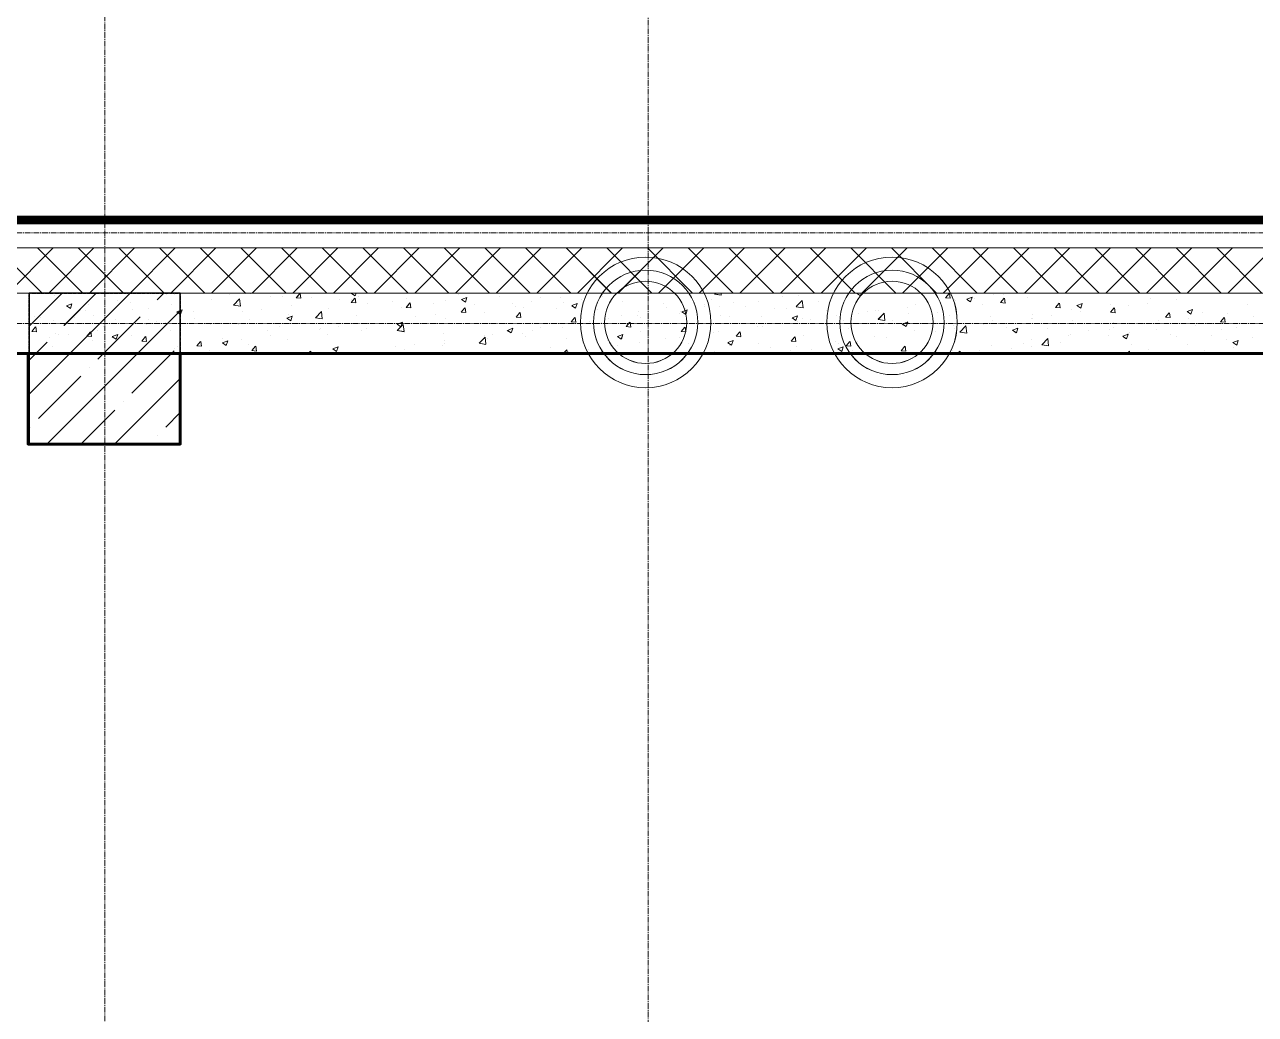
# Model space of a CAD drawing. Header units: millimetres. Extents: x 470010 to 1231400, y -134005 to 421770.
# Drawn here: x 690908 to 694985, y 4600 to 7879 of the extents above; entities that cross this region are included whole.
import ezdxf
from ezdxf.enums import TextEntityAlignment as Align

# ---------------------------------------------------------------- set-up
doc = ezdxf.new("R2010")
doc.units = ezdxf.units.MM
for name, pattern in [('CENTER2', [28.575, 19.05, -3.175, 3.175, -3.175]), ('DASHED', [19.05, 12.7, -6.35]), ('HIDDEN2', [4.7625, 3.175, -1.5875])]:
    doc.linetypes.add(name, pattern=pattern)
doc.layers.get('Defpoints').update_dxf_attribs({"color": 140})
for name, color, linetype, lineweight in [('0) шп потолок', 3, 'Continuous', 60), ('АР_Колонны', 70, 'Continuous', 30), ('АР_Стены ЖБ', 7, 'Continuous', 35), ('АР_Стены ПЕНОблок', 52, 'Continuous', 20), ('АР_Тонкая', 254, 'Continuous', 5), ('АР_Утеплитель', 31, 'Continuous', 0), ('АР_Штриховка', 8, 'Continuous', 0)]:
    doc.layers.add(name, color=color, linetype=linetype, lineweight=lineweight)
doc.layers.add('АР_Делит', color=120, linetype='Continuous', lineweight=0, plot=False)
doc.layers.add('РД_Оси_100', color=7, linetype='Continuous', lineweight=0, true_color=0x525252)
doc.styles.add('style1', font='ARIALN.TTF')

# ---------------------------------------------------------------- blocks, each defined once
blk = doc.blocks.new('СОШ_2200_АР_ОСИ_М100_28.05.24')
at = {"layer": 'АР_Делит', "color": 251, "linetype": 'DASHED', "true_color": 0x636466}
blk.add_lwpolyline([(-355, 13145), (-355, 100855), (37145, 100855), (37145, 129155), (72745, 129155), (72745, 135155), (114955, 135155), (114955, -355)], dxfattribs=at)
at = {"layer": 'РД_Оси_100', "color": 251, "linetype": 'CENTER2', "true_color": 0x636466}
blk.add_line((20100, -6155), (20100, 139938.679), dxfattribs=at)
for points in [[(18300, -6196.31), (18300, 139538.679), (18450, 139938.679)], [(119910, 100950), (119410, 100800), (-5454.958, 100800), (-5954.958, 100950)], [(119910, 100350), (119410, 100500), (-5454.958, 100500), (-5954.958, 100350)]]:
    blk.add_lwpolyline(points, dxfattribs=at)
blk = doc.blocks.new('A$C9108343f')
at = {"layer": '0) шп потолок'}
blk.add_lwpolyline([(13363.4, 97803.7), (13363.4, 107155.2), (31355, 107155.2), (31355, 97803.7)], dxfattribs=at)
blk.add_lwpolyline([(25200.9, 107155), (25705, 107155), (25705, 106855), (25200.9, 106855)], close=True, dxfattribs=at)
at = {"layer": 'АР_Делит', "color": 18, "true_color": 0x000000}
for centre, radius in [((27246.9, 107258.4), 216.3), ((28063, 107258.4), 216.3), ((27246.9, 107258.4), 173), ((28063, 107258.4), 173), ((27246.9, 107258.4), 136.2), ((28063, 107258.4), 136.2)]:
    blk.add_circle(centre, radius, dxfattribs=at)
at = {"layer": 'АР_Колонны', "color": 18, "linetype": 'HIDDEN2', "lineweight": 25, "true_color": 0x000000}
for p, q in [((25205, 107355), (25705, 107355)), ((25205, 106855), (25205, 107355)), ((25705, 107355), (25705, 106855)), ((25705, 106855), (25205, 106855))]:
    blk.add_line(p, q, dxfattribs=at)
at = {"layer": 'АР_Колонны', "color": 18, "linetype": 'Continuous', "lineweight": 15, "true_color": 0x000000}
for p, q in [((25705, 107355), (25205, 107355)), ((25205, 107355), (25205, 106855)), ((25705, 107355), (25205, 107355)), ((25205, 107355), (25205, 106855)), ((25705, 106855), (25705, 107355)), ((25705, 106855), (25705, 107355)), ((25205, 106855), (25705, 106855)), ((25205, 106855), (25705, 106855))]:
    blk.add_line(p, q, dxfattribs=at)
at = {"layer": 'АР_Стены ЖБ', "color": 18, "linetype": 'Continuous', "lineweight": 30, "true_color": 0x000000}
for p, q in [((25705, 107355), (25205, 107355)), ((25205, 107355), (25205, 106855)), ((25705, 106855), (25705, 107355)), ((25205, 106855), (25705, 106855))]:
    blk.add_line(p, q, dxfattribs=at)
at = {"layer": 'АР_Стены ПЕНОблок', "color": 18, "linetype": 'Continuous', "lineweight": 20, "true_color": 0x000000}
for p, q in [((31055, 107355), (11455, 107355)), ((11455, 107155), (31055, 107155))]:
    blk.add_line(p, q, dxfattribs=at)
at = {"layer": 'АР_Тонкая', "color": 18, "linetype": 'Continuous', "lineweight": 5, "true_color": 0x000000}
for p, q in [((31055, 107610), (11455, 107610)), ((31055, 107585), (11455, 107585)), ((11455, 107585), (31055, 107585)), ((11455, 107505), (31055, 107505))]:
    blk.add_line(p, q, dxfattribs=at)
at = {"layer": 'АР_Утеплитель', "color": 18, "linetype": 'Continuous', "lineweight": 0, "true_color": 0x000000}
for p, q in [((31055, 107505), (11455, 107505)), ((11455, 107355), (31055, 107355))]:
    blk.add_line(p, q, dxfattribs=at)
at = {"layer": 'АР_Штриховка', "color": 18, "linetype": 'Continuous', "lineweight": 0, "true_color": 0x000000}
for p, q in [((11455, 107609.8), (31055, 107609.8)), ((11455, 107608.8), (31055, 107608.8)), ((11455, 107607.8), (31055, 107607.8)), ((11455, 107606.8), (31055, 107606.8)), ((11455, 107605.8), (31055, 107605.8)), ((11455, 107604.8), (31055, 107604.8)), ((11455, 107603.8), (31055, 107603.8)), ((11455, 107602.8), (31055, 107602.8)), ((11455, 107601.8), (31055, 107601.8)), ((11455, 107600.8), (31055, 107600.8)), ((11455, 107599.8), (31055, 107599.8)), ((11455, 107598.8), (31055, 107598.8)), ((11455, 107597.8), (31055, 107597.8)), ((11455, 107596.8), (31055, 107596.8)), ((11455, 107595.8), (31055, 107595.8)), ((11455, 107594.8), (31055, 107594.8)), ((11455, 107593.8), (31055, 107593.8)), ((11455, 107592.8), (31055, 107592.8)), ((11455, 107591.8), (31055, 107591.8)), ((11455, 107590.8), (31055, 107590.8)), ((11455, 107589.8), (31055, 107589.8)), ((11455, 107588.8), (31055, 107588.8)), ((11455, 107587.8), (31055, 107587.8)), ((11455, 107586.8), (31055, 107586.8)), ((11455, 107585.8), (31055, 107585.8)), ((25247.4, 107355), (25097.4, 107505)), ((25134.7, 107355), (25284.7, 107505)), ((25382.1, 107355), (25232.1, 107505)), ((25269.4, 107355), (25419.4, 107505)), ((25516.8, 107355), (25366.8, 107505)), ((25404.1, 107355), (25554.1, 107505)), ((25651.5, 107355), (25501.5, 107505)), ((25538.8, 107355), (25688.8, 107505)), ((25786.2, 107355), (25636.2, 107505)), ((25673.5, 107355), (25823.5, 107505)), ((25920.9, 107355), (25770.9, 107505)), ((25808.3, 107355), (25958.3, 107505)), ((26055.6, 107355), (25905.6, 107505)), ((25943, 107355), (26093, 107505)), ((26190.3, 107355), (26040.3, 107505)), ((26077.7, 107355), (26227.7, 107505)), ((26325, 107355), (26175, 107505)), ((26212.4, 107355), (26362.4, 107505)), ((26459.7, 107355), (26309.7, 107505)), ((26347.1, 107355), (26497.1, 107505)), ((26594.4, 107355), (26444.4, 107505)), ((26481.8, 107355), (26631.8, 107505)), ((26729.1, 107355), (26579.1, 107505)), ((26616.5, 107355), (26766.5, 107505)), ((26863.8, 107355), (26713.8, 107505)), ((26751.2, 107355), (26901.2, 107505)), ((26998.5, 107355), (26848.5, 107505)), ((26885.9, 107355), (27035.9, 107505)), ((27133.2, 107355), (26983.2, 107505)), ((27020.6, 107355), (27170.6, 107505)), ((27267.9, 107355), (27117.9, 107505)), ((27155.3, 107355), (27305.3, 107505)), ((27402.6, 107355), (27252.6, 107505)), ((27290, 107355), (27440, 107505)), ((27537.3, 107355), (27387.3, 107505)), ((27424.7, 107355), (27574.7, 107505)), ((27672, 107355), (27522, 107505)), ((27559.4, 107355), (27709.4, 107505)), ((27806.7, 107355), (27656.7, 107505)), ((27694.1, 107355), (27844.1, 107505)), ((27941.4, 107355), (27791.4, 107505)), ((27828.8, 107355), (27978.8, 107505)), ((28076.1, 107355), (27926.1, 107505)), ((27963.5, 107355), (28113.5, 107505)), ((28210.8, 107355), (28060.8, 107505)), ((28098.2, 107355), (28248.2, 107505)), ((28345.5, 107355), (28195.5, 107505)), ((28232.9, 107355), (28382.9, 107505)), ((28480.2, 107355), (28330.2, 107505)), ((28367.6, 107355), (28517.6, 107505)), ((28615, 107355), (28465, 107505)), ((28502.3, 107355), (28652.3, 107505)), ((28749.7, 107355), (28599.7, 107505)), ((28637, 107355), (28787, 107505)), ((28884.4, 107355), (28734.4, 107505)), ((28771.7, 107355), (28921.7, 107505)), ((29019.1, 107355), (28869.1, 107505)), ((28906.4, 107355), (29056.4, 107505)), ((29153.8, 107355), (29003.8, 107505)), ((29041.1, 107355), (29191.1, 107505)), ((29288.5, 107355), (29138.5, 107505)), ((29175.8, 107355), (29325.8, 107505)), ((25626.1, 107355), (25633.5, 107353.9)), ((25633.5, 107354), (25633.4, 107355)), ((25659, 107351.3), (25659, 107351.3)), ((25687, 107350.1), (25687, 107350.1)), ((25867.2, 107351.2), (25867.2, 107351.2)), ((25917.7, 107355), (25922.6, 107354.6)), ((25922.9, 107354.6), (25922.8, 107355)), ((25938.5, 107353.2), (25938.5, 107353.2)), ((26089.6, 107340), (26101.9, 107354.6)), ((26105.1, 107338.7), (26102.1, 107354.6)), ((26272, 107354.5), (26284.6, 107346)), ((26272.1, 107354.7), (26272.8, 107355)), ((26284.7, 107346), (26287.7, 107355)), ((26627.2, 107350.9), (26627.2, 107350.9)), ((27474.7, 107352.7), (27477, 107355)), ((27474.8, 107352.5), (27497.4, 107349)), ((27497.4, 107349.2), (27496.7, 107355)), ((27763.5, 107354.2), (27763.5, 107354.2)), ((27945.7, 107355), (27958.2, 107346.6)), ((27958.2, 107346.6), (27961, 107355)), ((27969, 107354.1), (27969, 107354.1)), ((28066.2, 107355), (28073.6, 107354.4)), ((28073.9, 107354.4), (28073.8, 107355)), ((28240.6, 107339.8), (28252.8, 107354.3)), ((28256, 107338.5), (28253.1, 107354.4)), ((28398.3, 107350.4), (28398.3, 107350.4)), ((28433.3, 107351), (28433.3, 107351)), ((25288.6, 107347.6), (25288.6, 107347.6)), ((25328.5, 107313.3), (25341.2, 107304.8)), ((25328.6, 107313.5), (25346.4, 107320.3)), ((25338.8, 107309.1), (25338.8, 107309.1)), ((25341.2, 107304.8), (25346.3, 107320.1)), ((25402.4, 107317.5), (25402.4, 107317.5)), ((25498.6, 107330.2), (25498.6, 107330.2)), ((25538.8, 107324.7), (25538.8, 107324.7)), ((25676.2, 107316.2), (25676.2, 107316.2)), ((25808.1, 107335.3), (25808.1, 107335.3)), ((25881.9, 107315.4), (25901.7, 107336.1)), ((25882, 107315.3), (25904.6, 107311.8)), ((25895.9, 107319.8), (25895.9, 107319.8)), ((25904.6, 107311.9), (25901.8, 107336.1)), ((26002.8, 107345.4), (26002.8, 107345.4)), ((26044.1, 107345.2), (26044.1, 107345.2)), ((26072.2, 107314.3), (26072.2, 107314.3)), ((26089.6, 107340), (26104.8, 107338.6)), ((26138.4, 107339.7), (26138.4, 107339.7)), ((26232.6, 107335.4), (26232.6, 107335.4)), ((26271.8, 107324), (26284, 107338.6)), ((26271.8, 107324), (26287, 107322.7)), ((26274, 107334), (26274, 107334)), ((26287.3, 107322.7), (26284.3, 107338.7)), ((26296.2, 107343.8), (26296.2, 107343.8)), ((26326.1, 107321.8), (26326.1, 107321.8)), ((26409.6, 107328.2), (26409.6, 107328.2)), ((26454, 107308.1), (26466.2, 107322.7)), ((26454.4, 107338.1), (26454.4, 107338.1)), ((26469.4, 107306.8), (26466.5, 107322.7)), ((26545.2, 107322.5), (26545.2, 107322.5)), ((26585.5, 107332.6), (26585.5, 107332.6)), ((26637, 107334.2), (26649.7, 107325.7)), ((26637.1, 107334.4), (26654.9, 107341.2)), ((26649.7, 107325.7), (26654.8, 107341)), ((26680.8, 107316.8), (26680.8, 107316.8)), ((26762.8, 107345.2), (26762.8, 107345.2)), ((26806.1, 107319.5), (26806.1, 107319.5)), ((26816.4, 107311.1), (26816.4, 107311.1)), ((26869.7, 107327.9), (26869.7, 107327.9)), ((26898.4, 107339.4), (26898.4, 107339.4)), ((26965.9, 107340.6), (26965.9, 107340.6)), ((26973.8, 107325.8), (26973.8, 107325.8)), ((27002.1, 107313.8), (27014.7, 107305.3)), ((27002.2, 107314), (27019.9, 107320.9)), ((27014.7, 107305.3), (27019.9, 107320.7)), ((27034, 107333.7), (27034, 107333.7)), ((27104.2, 107343.6), (27104.2, 107343.6)), ((27169.6, 107328), (27169.6, 107328)), ((27305.2, 107322.3), (27305.2, 107322.3)), ((27440.8, 107316.5), (27440.8, 107316.5)), ((27443.3, 107312), (27443.3, 107312)), ((27463.8, 107333.6), (27463.8, 107333.6)), ((27491.8, 107312.3), (27491.8, 107312.3)), ((27539.5, 107324.7), (27539.5, 107324.7)), ((27576.3, 107310.8), (27576.3, 107310.8)), ((27620.1, 107328.5), (27620.1, 107328.5)), ((27699.9, 107345.8), (27699.9, 107345.8)), ((27745.8, 107310.6), (27765.6, 107331.2)), ((27745.9, 107310.5), (27768.5, 107307)), ((27752, 107347.6), (27752, 107347.6)), ((27768.5, 107307.1), (27765.7, 107331.2)), ((27820.9, 107328.7), (27820.9, 107328.7)), ((28113.1, 107308.8), (28113.1, 107308.8)), ((28139.6, 107316.2), (28139.6, 107316.2)), ((28240.6, 107339.7), (28255.8, 107338.4)), ((28270, 107334.1), (28270, 107334.1)), ((28273.5, 107329.9), (28273.5, 107329.9)), ((28310.6, 107334.7), (28323.2, 107326.2)), ((28310.7, 107334.9), (28328.5, 107341.8)), ((28323.2, 107326.2), (28328.4, 107341.6)), ((28337.1, 107338.3), (28337.1, 107338.3)), ((28362.3, 107316.1), (28362.3, 107316.1)), ((28422.8, 107323.8), (28435, 107338.4)), ((28422.8, 107323.8), (28438, 107322.5)), ((28438.2, 107322.5), (28435.3, 107338.4)), ((28510.4, 107341.5), (28510.4, 107341.5)), ((28605, 107307.9), (28617.2, 107322.5)), ((28620.4, 107306.6), (28617.5, 107322.5)), ((28675.6, 107314.4), (28688.2, 107305.9)), ((28675.7, 107314.6), (28693.5, 107321.4)), ((28688.3, 107305.9), (28693.4, 107321.2)), ((28785.8, 107319), (28785.8, 107319)), ((28847.1, 107314.1), (28847.1, 107314.1)), ((28910.7, 107322.4), (28910.7, 107322.4)), ((28917.7, 107338), (28917.7, 107338)), ((29006.9, 107335.1), (29006.9, 107335.1)), ((29240.6, 107317.1), (29240.6, 107317.1)), ((25220.8, 107279.1), (25220.8, 107279.1)), ((25242.6, 107273.9), (25242.6, 107273.9)), ((25356.4, 107273.3), (25356.4, 107273.3)), ((25390.7, 107299.3), (25390.7, 107299.3)), ((25417.5, 107282.1), (25417.5, 107282.1)), ((25547.9, 107300), (25547.9, 107300)), ((25599.7, 107268.9), (25599.7, 107268.9)), ((25693.6, 107293.1), (25711.4, 107300)), ((25693.6, 107293), (25706.2, 107284.4)), ((25706.2, 107284.4), (25711.4, 107299.8)), ((25747.8, 107294.4), (25747.8, 107294.4)), ((25752, 107272.1), (25752, 107272.1)), ((25912.4, 107293.2), (25912.4, 107293.2)), ((25935.4, 107268.6), (25935.4, 107268.6)), ((25976, 107301.6), (25976, 107301.6)), ((26058.6, 107272.6), (26071.2, 107264.1)), ((26058.7, 107272.8), (26076.5, 107279.6)), ((26063.7, 107284.9), (26063.7, 107284.9)), ((26071.2, 107264.1), (26076.4, 107279.4)), ((26153, 107273.4), (26172.8, 107294)), ((26153.1, 107273.3), (26175.7, 107269.8)), ((26175.7, 107269.9), (26172.9, 107294)), ((26195.6, 107303.9), (26195.6, 107303.9)), ((26289.2, 107281.8), (26289.2, 107281.8)), ((26437.3, 107307.2), (26437.3, 107307.2)), ((26454, 107308.1), (26469.2, 107306.8)), ((26485.9, 107277.4), (26485.9, 107277.4)), ((26549.5, 107285.7), (26549.5, 107285.7)), ((26583.2, 107272.6), (26583.2, 107272.6)), ((26636.2, 107292.1), (26648.4, 107306.7)), ((26636.2, 107292.1), (26651.4, 107290.8)), ((26645.7, 107298.4), (26645.7, 107298.4)), ((26651.6, 107290.9), (26648.7, 107306.8)), ((26713.6, 107290.4), (26713.6, 107290.4)), ((26818.4, 107276.2), (26830.6, 107290.8)), ((26818.4, 107276.2), (26833.5, 107274.9)), ((26833.8, 107274.9), (26830.9, 107290.8)), ((26841.9, 107306.7), (26841.9, 107306.7)), ((26951.9, 107305.3), (26951.9, 107305.3)), ((27000.5, 107260.3), (27012.8, 107274.9)), ((27016, 107259), (27013.1, 107274.9)), ((27087.5, 107299.6), (27087.5, 107299.6)), ((27123.1, 107269.9), (27123.1, 107269.9)), ((27167.5, 107282.8), (27167.5, 107282.8)), ((27219.3, 107282.5), (27219.3, 107282.5)), ((27223.1, 107293.9), (27223.1, 107293.9)), ((27229.4, 107275.3), (27229.4, 107275.3)), ((27315.6, 107308.2), (27315.6, 107308.2)), ((27358.7, 107288.1), (27358.7, 107288.1)), ((27361.4, 107294.4), (27361.4, 107294.4)), ((27367.1, 107293.5), (27379.7, 107285)), ((27367.2, 107293.7), (27385, 107300.5)), ((27379.7, 107303.7), (27379.7, 107303.7)), ((27379.8, 107285), (27384.9, 107300.3)), ((27494.3, 107282.4), (27494.3, 107282.4)), ((27524.6, 107277.8), (27524.6, 107277.8)), ((27629.9, 107276.7), (27629.9, 107276.7)), ((27672.7, 107303.3), (27672.7, 107303.3)), ((27711.9, 107305.1), (27711.9, 107305.1)), ((27732.1, 107273.2), (27744.8, 107264.6)), ((27732.2, 107273.3), (27750, 107280.2)), ((27744.8, 107264.6), (27749.9, 107280)), ((27765.5, 107271), (27765.5, 107271)), ((27847.5, 107299.3), (27847.5, 107299.3)), ((27879.3, 107280.9), (27879.3, 107280.9)), ((27953.3, 107287.8), (27953.3, 107287.8)), ((27983.1, 107293.6), (27983.1, 107293.6)), ((28007.6, 107297.2), (28007.6, 107297.2)), ((28016.9, 107296.2), (28016.9, 107296.2)), ((28016.9, 107268.6), (28036.7, 107289.2)), ((28017, 107268.4), (28039.5, 107264.9)), ((28039.6, 107265.1), (28036.8, 107289.2)), ((28118.7, 107287.9), (28118.7, 107287.9)), ((28214.1, 107290.7), (28214.1, 107290.7)), ((28254.3, 107282.2), (28254.3, 107282.2)), ((28389.9, 107276.4), (28389.9, 107276.4)), ((28525.5, 107270.7), (28525.5, 107270.7)), ((28526.9, 107271.9), (28526.9, 107271.9)), ((28527.1, 107284.8), (28527.1, 107284.8)), ((28590.5, 107280.3), (28590.5, 107280.3)), ((28605, 107307.9), (28620.1, 107306.5)), ((28657.5, 107302.7), (28657.5, 107302.7)), ((28686.7, 107293), (28686.7, 107293)), ((28787.1, 107291.9), (28799.4, 107306.5)), ((28787.1, 107291.9), (28802.3, 107290.6)), ((28802.6, 107290.6), (28799.7, 107306.6)), ((28969.3, 107276), (28981.6, 107290.6)), ((28969.3, 107276), (28984.5, 107274.7)), ((28984.8, 107274.7), (28981.8, 107290.6)), ((29040.6, 107294.1), (29053.3, 107285.5)), ((29040.7, 107294.2), (29058.5, 107301.1)), ((29045.1, 107271.4), (29045.1, 107271.4)), ((29053.3, 107285.5), (29058.4, 107300.9)), ((29092.4, 107291.7), (29092.4, 107291.7)), ((29151.5, 107260.1), (29163.8, 107274.6)), ((29167, 107258.8), (29164, 107274.7)), ((29173.4, 107287.6), (29173.4, 107287.6)), ((29260.2, 107277.1), (29260.2, 107277.1)), ((25213.9, 107228.6), (25226.2, 107243.2)), ((25213.9, 107228.6), (25229.1, 107227.3)), ((25229.4, 107227.3), (25226.5, 107243.2)), ((25285.5, 107263.1), (25285.5, 107263.1)), ((25396.1, 107212.7), (25408.4, 107227.3)), ((25411.6, 107211.4), (25408.6, 107227.3)), ((25431.8, 107230), (25431.8, 107230)), ((25451.6, 107243.5), (25451.6, 107243.5)), ((25491.9, 107267.6), (25491.9, 107267.6)), ((25592.2, 107251.1), (25592.2, 107251.1)), ((25627.5, 107261.9), (25627.5, 107261.9)), ((25655.8, 107259.5), (25655.8, 107259.5)), ((25673.1, 107231.7), (25673.1, 107231.7)), ((25763.1, 107256.2), (25763.1, 107256.2)), ((25805, 107250.7), (25805, 107250.7)), ((25898.7, 107250.4), (25898.7, 107250.4)), ((25992.9, 107230.9), (25992.9, 107230.9)), ((26034.3, 107244.7), (26034.3, 107244.7)), ((26141.1, 107256.3), (26141.1, 107256.3)), ((26165.8, 107235.2), (26165.8, 107235.2)), ((26169.9, 107239), (26169.9, 107239)), ((26229.3, 107243.6), (26229.3, 107243.6)), ((26305.5, 107233.2), (26305.5, 107233.2)), ((26323, 107237.3), (26323, 107237.3)), ((26325.5, 107256.3), (26325.5, 107256.3)), ((26423.6, 107252.3), (26436.3, 107243.7)), ((26423.7, 107252.4), (26441.5, 107259.3)), ((26424.1, 107231.4), (26443.9, 107252)), ((26424.2, 107231.2), (26446.8, 107227.7)), ((26436.3, 107243.7), (26441.4, 107259.1)), ((26441.1, 107227.5), (26441.1, 107227.5)), ((26446.8, 107227.9), (26444, 107252)), ((26451.3, 107253.5), (26451.3, 107253.5)), ((26788.7, 107232.1), (26806.5, 107238.9)), ((26788.7, 107231.9), (26801.3, 107223.4)), ((26801.3, 107223.4), (26806.5, 107238.7)), ((26802.9, 107227.7), (26802.9, 107227.7)), ((26871.2, 107231.9), (26871.2, 107231.9)), ((26899.1, 107240.4), (26899.1, 107240.4)), ((26970.7, 107241.2), (26970.7, 107241.2)), ((27000.5, 107260.3), (27015.7, 107258.9)), ((27019.4, 107257.3), (27019.4, 107257.3)), ((27059.5, 107261.5), (27059.5, 107261.5)), ((27101.2, 107259.1), (27101.2, 107259.1)), ((27182.7, 107244.3), (27195, 107258.9)), ((27182.7, 107244.3), (27197.9, 107243)), ((27198.2, 107243), (27195.2, 107259)), ((27228.4, 107227), (27228.4, 107227)), ((27364.9, 107228.4), (27377.2, 107243)), ((27364.9, 107228.4), (27380.1, 107227.1)), ((27376.5, 107252.4), (27376.5, 107252.4)), ((27380.4, 107227.1), (27377.4, 107243)), ((27488.7, 107227.7), (27488.7, 107227.7)), ((27547.1, 107212.5), (27559.3, 107227)), ((27562.6, 107211.2), (27559.6, 107227.1)), ((27617, 107244), (27617, 107244)), ((27633.1, 107245.6), (27633.1, 107245.6)), ((27696.7, 107254), (27696.7, 107254)), ((27748.9, 107263), (27748.9, 107263)), ((27792.9, 107266.7), (27792.9, 107266.7)), ((27901.1, 107265.2), (27901.1, 107265.2)), ((27917.9, 107239.8), (27917.9, 107239.8)), ((28036.7, 107259.5), (28036.7, 107259.5)), ((28066, 107265.2), (28066, 107265.2)), ((28097.2, 107252.8), (28109.8, 107244.3)), ((28097.3, 107253), (28115, 107259.8)), ((28109.8, 107244.3), (28115, 107259.6)), ((28136.5, 107231.7), (28136.5, 107231.7)), ((28172.3, 107253.8), (28172.3, 107253.8)), ((28206.7, 107229.8), (28206.7, 107229.8)), ((28266.9, 107249.5), (28266.9, 107249.5)), ((28270.3, 107238.1), (28270.3, 107238.1)), ((28288, 107226.5), (28307.8, 107247.1)), ((28307.8, 107248), (28307.8, 107248)), ((28310.6, 107223), (28307.8, 107247.2)), ((28366.5, 107250.8), (28366.5, 107250.8)), ((28395.2, 107265.8), (28395.2, 107265.8)), ((28443.4, 107242.3), (28443.4, 107242.3)), ((28462.2, 107232.5), (28474.8, 107224)), ((28462.3, 107232.7), (28480.1, 107239.5)), ((28474.9, 107223.9), (28480, 107239.3)), ((28579, 107236.6), (28579, 107236.6)), ((28661.1, 107265), (28661.1, 107265)), ((28714.6, 107230.9), (28714.6, 107230.9)), ((28782.7, 107234.4), (28782.7, 107234.4)), ((28796.2, 107240.8), (28796.2, 107240.8)), ((28796.7, 107259.2), (28796.7, 107259.2)), ((28914.6, 107253.5), (28914.6, 107253.5)), ((28932.2, 107253.5), (28932.2, 107253.5)), ((28940, 107234.9), (28940, 107234.9)), ((28944.3, 107266.2), (28944.3, 107266.2)), ((29067.8, 107247.8), (29067.8, 107247.8)), ((29100.5, 107256), (29100.5, 107256)), ((29151.5, 107260), (29166.7, 107258.7)), ((29153.3, 107235.9), (29153.3, 107235.9)), ((29164, 107264.4), (29164, 107264.4)), ((29203.4, 107242.1), (29203.4, 107242.1)), ((25272, 107208.9), (25272, 107208.9)), ((25303.4, 107218.1), (25303.4, 107218.1)), ((25335.6, 107217.3), (25335.6, 107217.3)), ((25396.1, 107212.7), (25411.3, 107211.3)), ((25414.4, 107197.5), (25414.4, 107197.5)), ((25480.2, 107211.2), (25498, 107218)), ((25480.2, 107211), (25492.8, 107202.5)), ((25492.8, 107202.5), (25498, 107217.9)), ((25544.8, 107215.4), (25544.8, 107215.4)), ((25578.3, 107196.7), (25590.6, 107211.3)), ((25578.3, 107196.7), (25593.5, 107195.4)), ((25593.8, 107195.4), (25590.8, 107211.4)), ((25760.5, 107180.8), (25772.7, 107195.4)), ((25776, 107179.5), (25773, 107195.4)), ((25844.8, 107205.5), (25844.8, 107205.5)), ((25845.2, 107190.7), (25857.8, 107182.2)), ((25845.3, 107190.9), (25863, 107197.7)), ((25845.6, 107193.1), (25845.6, 107193.1)), ((25857.8, 107182.2), (25863, 107197.5)), ((25909.1, 107201.4), (25909.1, 107201.4)), ((26005.3, 107214.1), (26005.3, 107214.1)), ((26060.6, 107200.3), (26060.6, 107200.3)), ((26192.6, 107219.4), (26192.6, 107219.4)), ((26576.7, 107221.8), (26576.7, 107221.8)), ((26578.9, 107198.2), (26578.9, 107198.2)), ((26580.1, 107188), (26580.1, 107188)), ((26695.2, 107189.3), (26715, 107209.9)), ((26695.2, 107189.2), (26717.8, 107185.7)), ((26710.5, 107205.9), (26710.5, 107205.9)), ((26712.3, 107216.1), (26712.3, 107216.1)), ((26717.9, 107185.8), (26715, 107209.9)), ((26723.1, 107206.5), (26723.1, 107206.5)), ((26739.3, 107219.4), (26739.3, 107219.4)), ((26838.8, 107222.2), (26838.8, 107222.2)), ((26847.9, 107210.3), (26847.9, 107210.3)), ((26983.4, 107204.6), (26983.4, 107204.6)), ((27080.2, 107201.6), (27080.2, 107201.6)), ((27119, 107198.9), (27119, 107198.9)), ((27153.7, 107211.6), (27166.3, 107203.1)), ((27153.8, 107211.8), (27171.6, 107218.6)), ((27166.3, 107203.1), (27171.5, 107218.4)), ((27226.4, 107190.8), (27226.4, 107190.8)), ((27254.6, 107193.1), (27254.6, 107193.1)), ((27312.9, 107203.5), (27312.9, 107203.5)), ((27358.3, 107209.8), (27358.3, 107209.8)), ((27376.5, 107211.9), (27376.5, 107211.9)), ((27390.2, 107187.4), (27390.2, 107187.4)), ((27472.7, 107224.5), (27472.7, 107224.5)), ((27518.7, 107191.2), (27531.4, 107182.7)), ((27518.8, 107191.4), (27536.6, 107198.2)), ((27531.4, 107182.7), (27536.5, 107198.1)), ((27547.1, 107212.4), (27562.3, 107211.1)), ((27621.6, 107189), (27621.6, 107189)), ((27729.3, 107196.5), (27741.5, 107211.1)), ((27729.3, 107196.5), (27744.5, 107195.2)), ((27744.7, 107195.2), (27741.8, 107211.1)), ((27769.8, 107214.4), (27769.8, 107214.4)), ((27876.2, 107196.3), (27876.2, 107196.3)), ((27886.5, 107187.6), (27886.5, 107187.6)), ((27911.5, 107180.6), (27923.7, 107195.2)), ((27926.9, 107179.3), (27924, 107195.2)), ((27950.1, 107196), (27950.1, 107196)), ((28004.5, 107212.6), (28004.5, 107212.6)), ((28046.3, 107208.6), (28046.3, 107208.6)), ((28288, 107226.4), (28310.6, 107222.9)), ((28499.9, 107190), (28499.9, 107190)), ((28524, 107200.3), (28524, 107200.3)), ((28559.1, 107184.5), (28578.8, 107205.1)), ((28581.7, 107181), (28578.9, 107205.1)), ((28619.8, 107192.8), (28619.8, 107192.8)), ((28648, 107215.4), (28648, 107215.4)), ((28654.4, 107218.2), (28654.4, 107218.2)), ((28780.3, 107213.9), (28780.3, 107213.9)), ((28827.2, 107212.1), (28839.9, 107203.6)), ((28827.3, 107212.3), (28845.1, 107219.1)), ((28839.9, 107203.6), (28845, 107219)), ((28843.8, 107222.3), (28843.8, 107222.3)), ((28850.2, 107225.1), (28850.2, 107225.1)), ((28985.8, 107219.4), (28985.8, 107219.4)), ((29005.2, 107210.5), (29005.2, 107210.5)), ((29042, 107186.8), (29042, 107186.8)), ((29121.4, 107213.7), (29121.4, 107213.7)), ((29170.3, 107203.1), (29170.3, 107203.1)), ((29192.3, 107192), (29210.1, 107198.8)), ((29192.3, 107191.8), (29204.9, 107183.3)), ((29204.9, 107183.3), (29210.1, 107198.6)), ((29257, 107207.9), (29257, 107207.9)), ((25282.5, 107178.5), (25282.5, 107178.5)), ((25588.9, 107159.3), (25588.9, 107159.3)), ((25685.1, 107171.9), (25685.1, 107171.9)), ((25696.7, 107180.1), (25696.7, 107180.1)), ((25760.5, 107180.8), (25775.7, 107179.5)), ((25801.9, 107166.2), (25801.9, 107166.2)), ((25932.3, 107184.1), (25932.3, 107184.1)), ((25942.7, 107164.8), (25954.9, 107179.4)), ((25942.7, 107164.8), (25957.9, 107163.5)), ((25958.1, 107163.6), (25955.2, 107179.5)), ((26130, 107155), (26137.1, 107163.5)), ((26139, 107155), (26137.4, 107163.5)), ((26210.2, 107170.3), (26222.8, 107161.8)), ((26210.3, 107170.5), (26228.1, 107177.4)), ((26222.9, 107161.8), (26228, 107177.2)), ((26258.7, 107156.1), (26258.7, 107156.1)), ((26419.1, 107177.2), (26419.1, 107177.2)), ((26426.8, 107155.6), (26426.8, 107155.6)), ((26448.2, 107169), (26448.2, 107169)), ((26482.7, 107185.6), (26482.7, 107185.6)), ((26575, 107181.1), (26575, 107181.1)), ((26587.9, 107155), (26593.1, 107157)), ((26592.4, 107155), (26593, 107156.8)), ((26932.1, 107176.1), (26932.1, 107176.1)), ((26967.7, 107156.6), (26967.7, 107156.6)), ((26973.7, 107155), (26986, 107167.9)), ((26987.6, 107155), (26986.1, 107167.9)), ((26992.7, 107161.3), (26992.7, 107161.3)), ((27056.3, 107169.7), (27056.3, 107169.7)), ((27098.1, 107174.5), (27098.1, 107174.5)), ((27152.5, 107182.4), (27152.5, 107182.4)), ((27473.5, 107163.5), (27473.5, 107163.5)), ((27525.8, 107181.7), (27525.8, 107181.7)), ((27613.9, 107159.4), (27613.9, 107159.4)), ((27661.4, 107176), (27661.4, 107176)), ((27726.1, 107166.5), (27726.1, 107166.5)), ((27745.8, 107178.5), (27745.8, 107178.5)), ((27797, 107170.2), (27797, 107170.2)), ((27883.8, 107171.1), (27901.6, 107177.9)), ((27883.8, 107170.9), (27896.4, 107162.4)), ((27896.4, 107162.4), (27901.6, 107177.7)), ((27911.5, 107180.6), (27926.6, 107179.2)), ((27932.6, 107164.5), (27932.6, 107164.5)), ((28068.2, 107158.8), (28068.2, 107158.8)), ((28093.6, 107164.6), (28108.8, 107163.3)), ((28093.6, 107164.6), (28105.9, 107179.2)), ((28109.1, 107163.3), (28106.2, 107179.3)), ((28260, 107155), (28266.6, 107157.6)), ((28263.8, 107165), (28263.8, 107165)), ((28265.8, 107155), (28266.6, 107157.4)), ((28281.1, 107155), (28288.1, 107163.3)), ((28289.9, 107155), (28288.4, 107163.3)), ((28351.8, 107164.5), (28351.8, 107164.5)), ((28392.1, 107181.2), (28392.1, 107181.2)), ((28460.1, 107171.7), (28460.1, 107171.7)), ((28523.6, 107180.1), (28523.6, 107180.1)), ((28559.1, 107184.4), (28581.7, 107180.9)), ((28708.9, 107159.6), (28708.9, 107159.6)), ((28842.2, 107155), (28849.9, 107163.1)), ((28850.9, 107155), (28850, 107163.1)), ((28857, 107185), (28857, 107185)), ((28911.6, 107168.9), (28911.6, 107168.9)), ((29033.6, 107155.9), (29033.6, 107155.9)), ((29097.2, 107164.2), (29097.2, 107164.2)), ((29193.4, 107176.9), (29193.4, 107176.9))]:
    blk.add_line(p, q, dxfattribs=at)
at = {"layer": 'АР_Штриховка', "color": 18, "linetype": 'Continuous', "lineweight": 5, "true_color": 0x000000}
for p, q in [((25205, 107245.6), (25314.3, 107355)), ((25205, 107021.1), (25538.8, 107355)), ((25320.1, 107248.5), (25426.6, 107355)), ((25628.8, 107332.7), (25651.1, 107355)), ((25263.4, 106855), (25705, 107296.6)), ((25432.4, 107136.3), (25572.7, 107276.6)), ((25600.8, 107304.7), (25600.8, 107304.7)), ((25205, 107133.4), (25264, 107192.4)), ((25292.1, 107220.5), (25292.1, 107220.5)), ((25544.6, 107024), (25685, 107164.4)), ((25404.3, 107108.2), (25404.3, 107108.2)), ((25235.9, 106939.8), (25376.3, 107080.2)), ((25487.9, 106855), (25705, 107072.1)), ((25516.6, 106996), (25516.6, 106996)), ((25375.6, 106855), (25488.5, 106967.9)), ((25656.9, 106911.8), (25705, 106959.8)), ((25207.9, 106911.8), (25207.9, 106911.8)), ((25628.8, 106883.7), (25628.8, 106883.7)), ((25600.1, 106855), (25600.8, 106855.7))]:
    blk.add_line(p, q, dxfattribs=at)
at = {"layer": 'РД_Оси_100'}
blk.add_blockref('СОШ_2200_АР_ОСИ_М100_28.05.24', (7155, 6755), dxfattribs=at)
at = {"layer": 'Defpoints', "color": 18, "true_color": 0x000000, "style": 'style1'}
for p in [(143949.3, 316089.1), (143975, 281639.5), (143890.4, 273244.7), (143840, 264276.8), (143967.8, 254892.4), (12252, 104178.1), (12382.6, 96023.1)]:
    blk.add_attdef('АР-ПОМЕЩЕНИЕ:НАИМЕНОВАНИЕ', text='', height=100, dxfattribs=at).set_placement(p, align=Align.MIDDLE)
at = {"layer": 'Defpoints', "color": 18, "true_color": 0x000000, "style": 'style1', "flags": 8}
for p in [(143951.3, 279099.1), (143848.3, 269251.1), (143875.3, 260094.2), (144049.7, 250824.7), (163419.3, 238153.4), (155897.5, 237966), (183037.2, 237966), (143342.9, 237876.2)]:
    blk.add_attdef('АР-ПОМЕЩЕНИЕ:НАИМЕНОВАНИЕ', text='', height=100, dxfattribs=at).set_placement(p, align=Align.MIDDLE)

msp = doc.modelspace()

# ---------------------------------------------------------------- hatches: boundary and pattern name
at = {"layer": '0) шп потолок'}
h = msp.add_hatch(dxfattribs=at)
h.set_pattern_fill('ANSI31', color=3, scale=333)
h.paths.add_polyline_path([(714593.57, 6788.758), (712723.57, 6788.758), (712723.57, 6488.758), (712473.57, 6488.758), (712473.57, 3788.758), (712473.57, 2938.758), (712723.57, 2938.758), (712723.57, 2438.758), (712473.57, 2438.758), (712473.57, -2461.242), (712723.57, -2461.242), (712723.57, -2961.242), (714593.57, -2961.242)])
h.paths.add_polyline_path([(712753.57, 6599.212, -1), (712999.455, 6599.212, -1)], flags=16)
h.paths.add_polyline_path([(718363.57, -3011.242), (718273.57, -3011.242), (714593.57, -3011.242), (712723.57, -2961.242), (712723.57, -2989.526), (711945.1, -2989.526), (711323.57, -2961.242), (710019.577, -2961.242), (708193.571, -2961.242), (706723.57, -2961.242), (706223.57, -2961.242), (706223.57, -2811.242), (704923.57, -2811.242), (704883.7, -2811.242), (704523.57, -2811.242), (702823.57, -2811.242), (701473.57, -2811.242), (697285.158, -2811.242), (697273.57, -2822.83), (697273.57, -3061.242), (696773.57, -3061.242), (696773.57, -2811.242), (696273.57, -2811.242), (694673.57, -2811.242), (692773.57, -2811.242), (692773.57, -3211.242), (692773.57, -4811.242), (692773.57, -6211.242), (693537.728, -6211.242), (695721.755, -6211.242), (696873.57, -6211.242), (697073.57, -6211.242), (697073.57, -5011.242), (700673.57, -5011.242), (702713.57, -5011.242), (704009.577, -5011.242), (706223.57, -5011.242), (706723.573, -5011.242), (708123.57, -5011.242), (709453.57, -5011.242), (709683.57, -5011.242), (710983.57, -5011.242), (712223.57, -5011.242), (712773.57, -5011.242), (714142.501, -5011.242), (718363.57, -5011.242), (718363.57, -4711.242)])
h.paths.add_polyline_path([(717877.889, -3302.242), (717877.889, -3085.57), (718297.563, -3085.57), (718297.563, -3302.242)], flags=16)
h.paths.add_polyline_path([(717876.889, -4728.57), (718296.563, -4728.57), (718296.563, -4945.242), (717876.889, -4945.242)], flags=16)

# ---------------------------------------------------------------- linework, layer by layer
msp.add_lwpolyline([(679082.014, -2562.566), (679082.014, 6788.994), (697073.57, 6788.994), (697073.57, -2562.566)], dxfattribs=at)
msp.add_lwpolyline([(690919.508, 6788.758), (691423.57, 6788.758), (691423.57, 6488.758), (690919.508, 6488.758)], close=True, dxfattribs=at)
at = {"layer": 'АР_Делит', "color": 18, "true_color": 0x000000}
for centre, radius in [((692965.49, 6892.145), 216.336), ((693781.65, 6892.145), 216.336), ((692965.49, 6892.145), 173.036), ((693781.65, 6892.145), 173.036), ((692965.49, 6892.145), 136.212), ((693781.65, 6892.145), 136.212)]:
    msp.add_circle(centre, radius, dxfattribs=at)
at = {"layer": 'АР_Колонны', "color": 18, "linetype": 'HIDDEN2', "lineweight": 25, "true_color": 0x000000}
for p, q in [((690923.57, 6988.758), (691423.57, 6988.758)), ((690923.57, 6488.758), (690923.57, 6988.758)), ((691423.57, 6988.758), (691423.57, 6488.758)), ((691423.57, 6488.758), (690923.57, 6488.758))]:
    msp.add_line(p, q, dxfattribs=at)
at = {"layer": 'АР_Колонны', "color": 18, "linetype": 'Continuous', "lineweight": 15, "true_color": 0x000000}
for p, q in [((691423.57, 6988.758), (690923.57, 6988.758)), ((690923.57, 6988.758), (690923.57, 6488.758)), ((691423.57, 6988.758), (690923.57, 6988.758)), ((690923.57, 6988.758), (690923.57, 6488.758)), ((691423.57, 6488.758), (691423.57, 6988.758)), ((691423.57, 6488.758), (691423.57, 6988.758)), ((690923.57, 6488.758), (691423.57, 6488.758)), ((690923.57, 6488.758), (691423.57, 6488.758))]:
    msp.add_line(p, q, dxfattribs=at)
at = {"layer": 'АР_Стены ЖБ', "color": 18, "linetype": 'Continuous', "lineweight": 30, "true_color": 0x000000}
for p, q in [((691423.57, 6988.758), (690923.57, 6988.758)), ((690923.57, 6988.758), (690923.57, 6488.758)), ((691423.57, 6488.758), (691423.57, 6988.758)), ((690923.57, 6488.758), (691423.57, 6488.758))]:
    msp.add_line(p, q, dxfattribs=at)
at = {"layer": 'АР_Стены ПЕНОблок', "color": 18, "linetype": 'Continuous', "lineweight": 20, "true_color": 0x000000}
for p, q in [((696773.57, 6988.758), (677173.57, 6988.758)), ((677173.57, 6788.758), (696773.57, 6788.758))]:
    msp.add_line(p, q, dxfattribs=at)
at = {"layer": 'АР_Тонкая', "color": 18, "linetype": 'Continuous', "lineweight": 5, "true_color": 0x000000}
for p, q in [((696773.57, 7243.758), (677173.57, 7243.758)), ((696773.57, 7218.758), (677173.57, 7218.758)), ((677173.57, 7218.758), (696773.57, 7218.758)), ((677173.57, 7138.758), (696773.57, 7138.758))]:
    msp.add_line(p, q, dxfattribs=at)
at = {"layer": 'АР_Утеплитель', "color": 18, "linetype": 'Continuous', "lineweight": 0, "true_color": 0x000000}
for p, q in [((696773.57, 7138.758), (677173.57, 7138.758)), ((677173.57, 6988.758), (696773.57, 6988.758))]:
    msp.add_line(p, q, dxfattribs=at)
at = {"layer": 'АР_Штриховка', "color": 18, "linetype": 'Continuous', "lineweight": 0, "true_color": 0x000000}
for p, q in [((677173.57, 7243.508), (696773.57, 7243.508)), ((677173.57, 7242.508), (696773.57, 7242.508)), ((677173.57, 7241.508), (696773.57, 7241.508)), ((677173.57, 7240.508), (696773.57, 7240.508)), ((677173.57, 7239.508), (696773.57, 7239.508)), ((677173.57, 7238.508), (696773.57, 7238.508)), ((677173.57, 7237.508), (696773.57, 7237.508)), ((677173.57, 7236.508), (696773.57, 7236.508)), ((677173.57, 7235.508), (696773.57, 7235.508)), ((677173.57, 7234.508), (696773.57, 7234.508)), ((677173.57, 7233.508), (696773.57, 7233.508)), ((677173.57, 7232.508), (696773.57, 7232.508)), ((677173.57, 7231.508), (696773.57, 7231.508)), ((677173.57, 7230.508), (696773.57, 7230.508)), ((677173.57, 7229.508), (696773.57, 7229.508)), ((677173.57, 7228.508), (696773.57, 7228.508)), ((677173.57, 7227.508), (696773.57, 7227.508)), ((677173.57, 7226.508), (696773.57, 7226.508)), ((677173.57, 7225.508), (696773.57, 7225.508)), ((677173.57, 7224.508), (696773.57, 7224.508)), ((677173.57, 7223.508), (696773.57, 7223.508)), ((677173.57, 7222.508), (696773.57, 7222.508)), ((677173.57, 7221.508), (696773.57, 7221.508)), ((677173.57, 7220.508), (696773.57, 7220.508)), ((677173.57, 7219.508), (696773.57, 7219.508)), ((690965.969, 6988.758), (690815.969, 7138.758)), ((690853.345, 6988.758), (691003.345, 7138.758)), ((691100.673, 6988.758), (690950.673, 7138.758)), ((690988.049, 6988.758), (691138.049, 7138.758)), ((691235.377, 6988.758), (691085.377, 7138.758)), ((691122.752, 6988.758), (691272.752, 7138.758)), ((691370.081, 6988.758), (691220.081, 7138.758)), ((691257.456, 6988.758), (691407.456, 7138.758)), ((691504.785, 6988.758), (691354.785, 7138.758)), ((691392.16, 6988.758), (691542.16, 7138.758)), ((691639.489, 6988.758), (691489.489, 7138.758)), ((691526.864, 6988.758), (691676.864, 7138.758)), ((691774.192, 6988.758), (691624.192, 7138.758)), ((691661.568, 6988.758), (691811.568, 7138.758)), ((691908.896, 6988.758), (691758.896, 7138.758)), ((691796.272, 6988.758), (691946.272, 7138.758)), ((692043.6, 6988.758), (691893.6, 7138.758)), ((691930.975, 6988.758), (692080.975, 7138.758)), ((692178.304, 6988.758), (692028.304, 7138.758)), ((692065.679, 6988.758), (692215.679, 7138.758)), ((692313.008, 6988.758), (692163.008, 7138.758)), ((692200.383, 6988.758), (692350.383, 7138.758)), ((692447.712, 6988.758), (692297.712, 7138.758)), ((692335.087, 6988.758), (692485.087, 7138.758)), ((692582.416, 6988.758), (692432.416, 7138.758)), ((692469.791, 6988.758), (692619.791, 7138.758)), ((692717.119, 6988.758), (692567.119, 7138.758)), ((692604.495, 6988.758), (692754.495, 7138.758)), ((692851.823, 6988.758), (692701.823, 7138.758)), ((692739.198, 6988.758), (692889.198, 7138.758)), ((692986.527, 6988.758), (692836.527, 7138.758)), ((692873.902, 6988.758), (693023.902, 7138.758)), ((693121.231, 6988.758), (692971.231, 7138.758)), ((693008.606, 6988.758), (693158.606, 7138.758)), ((693255.935, 6988.758), (693105.935, 7138.758)), ((693143.31, 6988.758), (693293.31, 7138.758)), ((693390.639, 6988.758), (693240.639, 7138.758)), ((693278.014, 6988.758), (693428.014, 7138.758)), ((693525.342, 6988.758), (693375.342, 7138.758)), ((693412.718, 6988.758), (693562.718, 7138.758)), ((693660.046, 6988.758), (693510.046, 7138.758)), ((693547.421, 6988.758), (693697.421, 7138.758)), ((693794.75, 6988.758), (693644.75, 7138.758)), ((693682.125, 6988.758), (693832.125, 7138.758)), ((693929.454, 6988.758), (693779.454, 7138.758)), ((693816.829, 6988.758), (693966.829, 7138.758)), ((694064.158, 6988.758), (693914.158, 7138.758)), ((693951.533, 6988.758), (694101.533, 7138.758)), ((694198.862, 6988.758), (694048.862, 7138.758)), ((694086.237, 6988.758), (694236.237, 7138.758)), ((694333.565, 6988.758), (694183.565, 7138.758)), ((694220.941, 6988.758), (694370.941, 7138.758)), ((694468.269, 6988.758), (694318.269, 7138.758)), ((694355.645, 6988.758), (694505.645, 7138.758)), ((694602.973, 6988.758), (694452.973, 7138.758)), ((694490.348, 6988.758), (694640.348, 7138.758)), ((694737.677, 6988.758), (694587.677, 7138.758)), ((694625.052, 6988.758), (694775.052, 7138.758)), ((694872.381, 6988.758), (694722.381, 7138.758)), ((694759.756, 6988.758), (694909.756, 7138.758)), ((695007.085, 6988.758), (694857.085, 7138.758)), ((694894.46, 6988.758), (695044.46, 7138.758)), ((691344.753, 6988.758), (691352.127, 6987.614)), ((691352.148, 6987.749), (691352.03, 6988.758)), ((691636.293, 6988.758), (691641.228, 6988.326)), ((691641.506, 6988.377), (691641.436, 6988.758)), ((691808.231, 6973.721), (691820.476, 6988.314)), ((691808.231, 6973.715), (691823.413, 6972.387)), ((691823.69, 6972.438), (691820.753, 6988.359)), ((691990.416, 6957.782), (692002.661, 6972.375)), ((691990.626, 6988.29), (692003.261, 6979.768)), ((691990.709, 6988.472), (691991.453, 6988.758)), ((692005.874, 6956.499), (692002.938, 6972.42)), ((692003.278, 6979.762), (692006.296, 6988.758)), ((692355.74, 6968.13), (692373.524, 6974.957)), ((692368.308, 6959.42), (692373.459, 6974.769)), ((693193.356, 6986.416), (693195.603, 6988.758)), ((693193.414, 6986.292), (693216.004, 6982.788)), ((693216.025, 6982.921), (693215.346, 6988.758)), ((693664.292, 6988.758), (693676.8, 6980.321)), ((693676.817, 6980.315), (693679.65, 6988.758)), ((693784.839, 6988.758), (693792.201, 6988.114)), ((693792.473, 6988.164), (693792.363, 6988.758)), ((693959.203, 6973.503), (693974.385, 6972.175)), ((693959.204, 6973.509), (693971.449, 6988.102)), ((693974.657, 6972.225), (693971.72, 6988.146)), ((694029.28, 6968.684), (694047.064, 6975.511)), ((694041.848, 6959.973), (694046.998, 6975.322)), ((694141.389, 6957.57), (694153.634, 6972.163)), ((694156.841, 6956.285), (694153.904, 6972.207)), ((691047.148, 6947.052), (691059.782, 6938.53)), ((691047.23, 6947.234), (691065.015, 6954.061)), ((691059.8, 6938.524), (691064.95, 6953.873)), ((691412.261, 6926.892), (691430.046, 6933.719)), ((691424.83, 6918.182), (691429.981, 6933.531)), ((691600.556, 6949.201), (691620.34, 6969.82)), ((691600.616, 6949.076), (691623.205, 6945.572)), ((691623.226, 6945.707), (691620.42, 6969.829)), ((691990.415, 6957.776), (692005.598, 6956.448)), ((692172.6, 6941.837), (692187.782, 6940.509)), ((692172.601, 6941.843), (692184.846, 6956.436)), ((692188.059, 6940.56), (692185.122, 6956.481)), ((692354.785, 6925.904), (692367.03, 6940.497)), ((692355.657, 6967.947), (692368.291, 6959.425)), ((692370.243, 6924.62), (692367.306, 6940.542)), ((692720.688, 6947.605), (692733.322, 6939.083)), ((692720.77, 6947.788), (692738.555, 6954.615)), ((692733.339, 6939.077), (692738.489, 6954.426)), ((693085.801, 6927.445), (693103.586, 6934.272)), ((693098.37, 6918.735), (693103.52, 6934.084)), ((693464.435, 6944.373), (693484.219, 6964.992)), ((693464.493, 6944.25), (693487.083, 6940.746)), ((693487.104, 6940.879), (693484.297, 6965.001)), ((694029.196, 6968.5), (694041.831, 6959.978)), ((694141.388, 6957.564), (694156.57, 6956.236)), ((694323.573, 6941.63), (694335.818, 6956.224)), ((694323.573, 6941.625), (694338.755, 6940.297)), ((694339.025, 6940.346), (694336.088, 6956.268)), ((694394.227, 6948.158), (694406.862, 6939.636)), ((694394.31, 6948.341), (694412.095, 6955.168)), ((694406.879, 6939.63), (694412.029, 6954.979)), ((694505.758, 6925.691), (694518.003, 6940.285)), ((694521.209, 6924.407), (694518.272, 6940.328)), ((694759.341, 6927.999), (694777.126, 6934.826)), ((694771.91, 6919.288), (694777.06, 6934.637)), ((691412.179, 6926.709), (691424.813, 6918.187)), ((691777.21, 6906.367), (691789.844, 6897.845)), ((691777.292, 6906.549), (691795.077, 6913.376)), ((691789.861, 6897.839), (691795.011, 6913.188)), ((691871.635, 6907.159), (691891.419, 6927.778)), ((691871.694, 6907.034), (691894.284, 6903.53)), ((691894.305, 6903.665), (691891.499, 6927.787)), ((692142.323, 6886.207), (692160.108, 6893.034)), ((692154.892, 6877.497), (692160.042, 6892.846)), ((692354.785, 6925.898), (692369.967, 6924.57)), ((692536.97, 6909.964), (692549.215, 6924.558)), ((692536.97, 6909.959), (692552.152, 6908.631)), ((692552.427, 6908.681), (692549.49, 6924.603)), ((692719.154, 6894.02), (692734.336, 6892.692)), ((692719.155, 6894.025), (692731.4, 6908.619)), ((692734.611, 6892.742), (692731.674, 6908.663)), ((692901.339, 6878.086), (692913.584, 6892.679)), ((692916.795, 6876.803), (692913.858, 6892.724)), ((693085.718, 6927.263), (693098.353, 6918.74)), ((693450.749, 6906.92), (693463.384, 6898.398)), ((693450.832, 6907.103), (693468.617, 6913.93)), ((693463.401, 6898.392), (693468.551, 6913.741)), ((693735.514, 6902.331), (693755.298, 6922.95)), ((693735.572, 6902.208), (693758.162, 6898.704)), ((693758.182, 6898.837), (693755.376, 6922.959)), ((693815.863, 6886.761), (693833.648, 6893.588)), ((693828.432, 6878.05), (693833.582, 6893.399)), ((694505.757, 6925.686), (694520.939, 6924.357)), ((694687.942, 6909.747), (694703.124, 6908.418)), ((694687.943, 6909.752), (694700.188, 6924.345)), ((694703.393, 6908.468), (694700.456, 6924.389)), ((694759.258, 6927.816), (694771.893, 6919.293)), ((694870.127, 6893.813), (694882.372, 6908.406)), ((694870.127, 6893.808), (694885.309, 6892.479)), ((694885.577, 6892.529), (694882.64, 6908.45)), ((690932.551, 6862.359), (690944.796, 6876.953)), ((690932.551, 6862.354), (690947.733, 6861.026)), ((690948.013, 6861.077), (690945.076, 6876.998)), ((691114.736, 6846.42), (691126.981, 6861.013)), ((691130.197, 6845.138), (691127.26, 6861.059)), ((691198.845, 6844.969), (691216.63, 6851.796)), ((691211.414, 6836.259), (691216.564, 6851.608)), ((692142.24, 6886.025), (692154.875, 6877.503)), ((692142.715, 6865.116), (692162.498, 6885.735)), ((692142.773, 6864.992), (692165.363, 6861.488)), ((692165.384, 6861.622), (692162.578, 6885.745)), ((692507.271, 6865.682), (692519.906, 6857.16)), ((692507.354, 6865.865), (692525.139, 6872.692)), ((692519.923, 6857.154), (692525.073, 6872.503)), ((692872.385, 6845.522), (692890.17, 6852.349)), ((692884.954, 6836.812), (692890.104, 6852.161)), ((692901.339, 6878.081), (692916.521, 6876.752)), ((693083.524, 6862.147), (693095.769, 6876.74)), ((693083.524, 6862.142), (693098.706, 6860.813)), ((693098.979, 6860.864), (693096.042, 6876.785)), ((693265.709, 6846.208), (693277.954, 6860.801)), ((693281.163, 6844.924), (693278.226, 6860.846)), ((693815.78, 6886.578), (693828.415, 6878.056)), ((694006.593, 6860.289), (694026.377, 6880.907)), ((694006.651, 6860.166), (694029.241, 6856.662)), ((694029.261, 6856.794), (694026.455, 6880.917)), ((694180.811, 6866.235), (694193.445, 6857.713)), ((694180.894, 6866.419), (694198.679, 6873.245)), ((694193.462, 6857.708), (694198.613, 6873.057)), ((694545.925, 6846.076), (694563.71, 6852.903)), ((694558.493, 6837.365), (694563.643, 6852.714)), ((691114.736, 6846.415), (691129.918, 6845.087)), ((691198.762, 6844.787), (691211.397, 6836.265)), ((691296.92, 6830.476), (691312.102, 6829.147)), ((691296.921, 6830.481), (691309.166, 6845.074)), ((691312.381, 6829.199), (691309.444, 6845.12)), ((691479.105, 6814.542), (691491.351, 6829.135)), ((691479.105, 6814.537), (691494.287, 6813.208)), ((691494.565, 6813.259), (691491.628, 6829.181)), ((691563.793, 6824.444), (691576.428, 6815.922)), ((691563.876, 6824.626), (691581.66, 6831.453)), ((691576.445, 6815.917), (691581.595, 6831.266)), ((691661.29, 6798.603), (691673.535, 6813.196)), ((691676.749, 6797.32), (691673.812, 6813.242)), ((691928.907, 6804.284), (691946.691, 6811.111)), ((691941.476, 6795.574), (691946.626, 6810.923)), ((692413.794, 6823.074), (692433.577, 6843.693)), ((692413.852, 6822.95), (692436.442, 6819.446)), ((692436.463, 6819.58), (692433.657, 6843.702)), ((692872.302, 6845.34), (692884.937, 6836.818)), ((693237.333, 6824.997), (693249.967, 6816.475)), ((693237.416, 6825.18), (693255.2, 6832.007)), ((693249.984, 6816.47), (693255.135, 6831.819)), ((693265.708, 6846.203), (693280.89, 6844.874)), ((693447.893, 6830.269), (693460.138, 6844.862)), ((693447.893, 6830.263), (693463.075, 6828.935)), ((693463.347, 6828.985), (693460.41, 6844.907)), ((693602.447, 6804.838), (693620.231, 6811.665)), ((693615.015, 6796.127), (693620.165, 6811.476)), ((693630.078, 6814.33), (693642.323, 6828.923)), ((693630.078, 6814.324), (693645.26, 6812.996)), ((693645.531, 6813.046), (693642.595, 6828.967)), ((693812.263, 6798.391), (693824.508, 6812.984)), ((693827.716, 6797.107), (693824.779, 6813.028)), ((694277.672, 6818.246), (694297.456, 6838.865)), ((694277.73, 6818.124), (694300.32, 6814.62)), ((694300.34, 6814.752), (694297.534, 6838.874)), ((694545.842, 6845.893), (694558.476, 6837.371)), ((694910.872, 6825.55), (694923.507, 6817.028)), ((694910.956, 6825.734), (694928.74, 6832.561)), ((694923.524, 6817.023), (694928.674, 6832.372)), ((691661.29, 6798.597), (691676.472, 6797.269)), ((691848.588, 6788.758), (691855.72, 6797.257)), ((691857.572, 6788.758), (691855.996, 6797.302)), ((691928.824, 6804.102), (691941.459, 6795.58)), ((692306.484, 6788.758), (692311.722, 6790.769)), ((692311.045, 6788.758), (692311.657, 6790.581)), ((692692.286, 6788.758), (692704.656, 6801.651)), ((692706.236, 6788.758), (692704.735, 6801.66)), ((693602.364, 6804.655), (693614.998, 6796.133)), ((693812.262, 6798.385), (693827.444, 6797.057)), ((693978.581, 6788.758), (693985.262, 6791.323)), ((693984.399, 6788.758), (693985.196, 6791.134)), ((693999.739, 6788.758), (694006.692, 6797.045)), ((694008.5, 6788.758), (694006.963, 6797.089)), ((694560.796, 6788.758), (694568.535, 6796.823)), ((694569.552, 6788.758), (694568.613, 6796.832))]:
    msp.add_line(p, q, dxfattribs=at)
at = {"layer": 'АР_Штриховка', "color": 18, "linetype": 'Continuous', "lineweight": 5, "true_color": 0x000000}
for p, q in [((690923.57, 6879.378), (691032.95, 6988.758)), ((690923.57, 6654.872), (691257.456, 6988.758)), ((691038.748, 6882.303), (691145.203, 6988.758)), ((691347.445, 6966.493), (691369.709, 6988.758)), ((690981.963, 6488.758), (691423.57, 6930.365)), ((691151.001, 6770.05), (691291.318, 6910.366)), ((690923.57, 6767.125), (690982.622, 6826.177)), ((691263.255, 6657.797), (691403.571, 6798.113)), ((690954.558, 6573.607), (691094.875, 6713.923)), ((691206.469, 6488.758), (691423.57, 6705.859)), ((691094.216, 6488.758), (691207.128, 6601.67)), ((691375.508, 6545.544), (691423.57, 6593.606)), ((691318.722, 6488.758), (691319.381, 6489.417))]:
    msp.add_line(p, q, dxfattribs=at)

# ---------------------------------------------------------------- block references
msp.add_blockref('A$C9108343f', (665718.612, -100366.242))
at = {"layer": 'РД_Оси_100'}
msp.add_blockref('СОШ_2200_АР_ОСИ_М100_28.05.24', (672873.57, -93611.242), dxfattribs=at)

doc.saveas('drawing.dxf')
